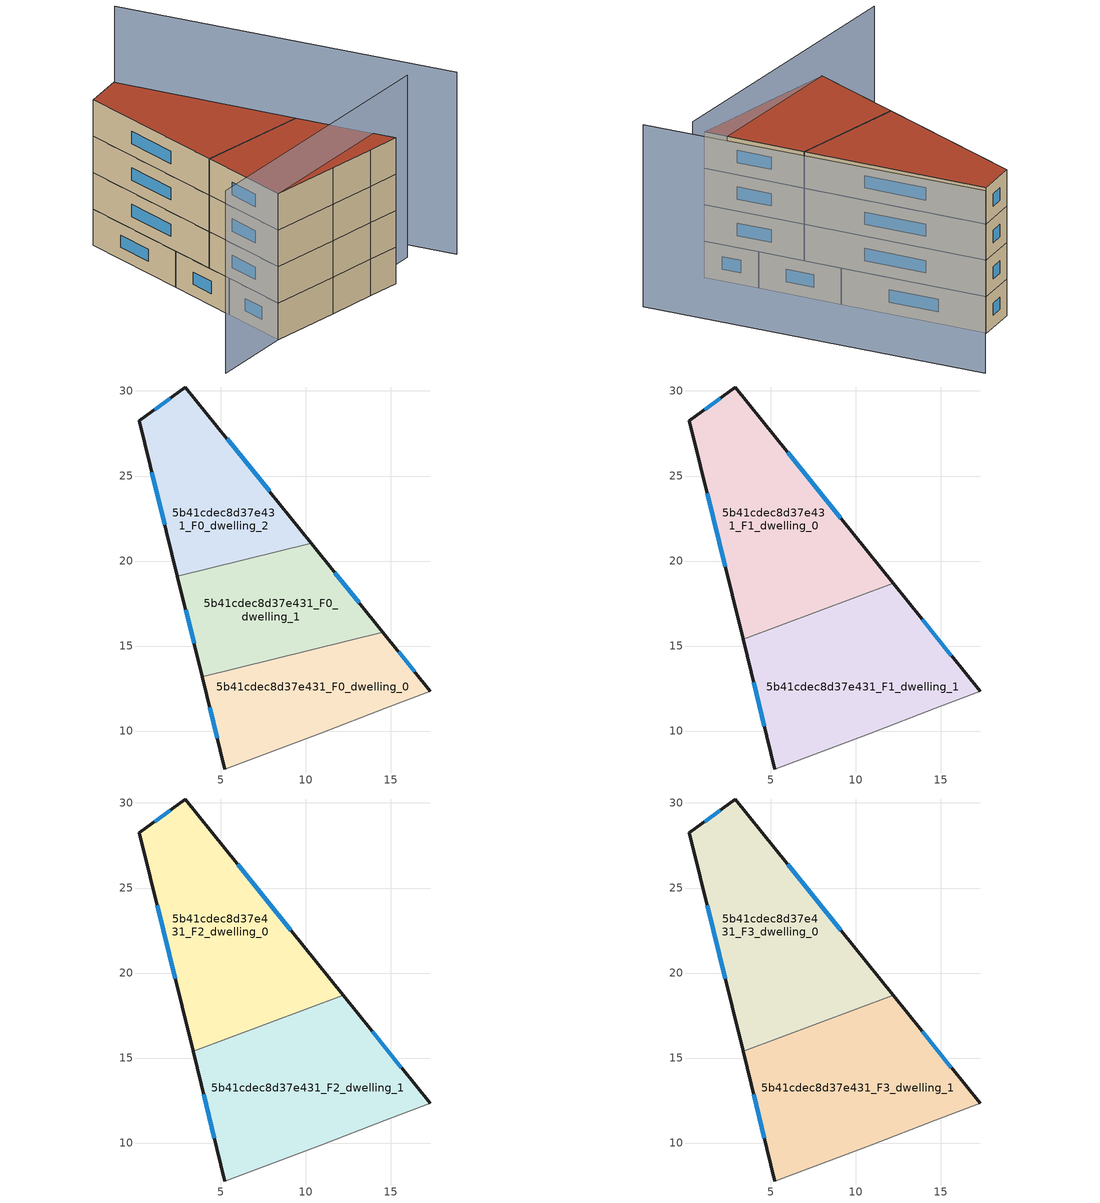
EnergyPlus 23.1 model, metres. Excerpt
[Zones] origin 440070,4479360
5b41cdec8d37e431_F0_dwelling_0
 floor ground (EU_floor_Construction): 14.54,15.81 17.33,12.33 14.7,11.35 10.89,9.88 5.26,7.77 3.92,13.19 z0
 wall outside (EU_wall_Construction): 3.92,13.19 5.26,7.77 / 17.33,12.33 14.54,15.81 z0:3
 wall to 5b41cdec8d37e431_F0_dwelling_1 (EU_wall_Construction): 14.54,15.81 3.92,13.19 z0:3
 wall adiabatic (EU_wall_Construction): 5.26,7.77 10.89,9.88 14.7,11.35 17.33,12.33 z0:3
 window (EU_Window_Construction): 4.36,11.4 4.82,9.57 / 16.41,13.49 15.47,14.66 z0.99:2.01
5b41cdec8d37e431_F0_dwelling_1
 floor ground (EU_floor_Construction): 10.33,21.04 14.54,15.81 3.92,13.19 2.47,19.11 z0
 wall outside (EU_wall_Construction): 14.54,15.81 10.33,21.04 / 2.47,19.11 3.92,13.19 z0:3
 wall to 5b41cdec8d37e431_F0_dwelling_2 (EU_wall_Construction): 10.33,21.04 2.47,19.11 z0:3
 window (EU_Window_Construction): 13.15,17.54 11.73,19.31 / 2.95,17.15 3.44,15.15 z0.99:2.01
5b41cdec8d37e431_F0_dwelling_2
 floor ground (EU_floor_Construction): 2.94,30.23 10.33,21.04 2.47,19.11 0.22,28.25 z0
 wall outside (EU_wall_Construction): 10.33,21.04 2.94,30.23 0.22,28.25 2.47,19.11 z0:3
 window (EU_Window_Construction): 2.03,29.58 1.12,28.9 / 7.88,24.09 5.39,27.19 / 0.96,25.22 1.72,22.14 z0.99:2.01
5b41cdec8d37e431_F1_dwelling_0
 floor to 5b41cdec8d37e431_F0_dwelling_2 (EU_floor_Construction): 2.94,30.23 10.33,21.04 2.47,19.11 0.22,28.25 z3
 floor to 5b41cdec8d37e431_F0_dwelling_1 (EU_floor_Construction): 10.33,21.04 12.22,18.7 3.38,15.39 2.47,19.11 z3
 wall outside (EU_wall_Construction): 12.22,18.7 2.94,30.23 0.22,28.25 3.38,15.39 z3:6
 wall to 5b41cdec8d37e431_F1_dwelling_1 (EU_wall_Construction): 3.38,15.39 12.22,18.7 z3:6
 window (EU_Window_Construction): 1.27,23.98 2.33,19.65 / 2.03,29.58 1.12,28.9 / 9.14,22.52 6.01,26.41 z3.99:5.01
5b41cdec8d37e431_F1_dwelling_1
 floor to 5b41cdec8d37e431_F0_dwelling_0 (EU_floor_Construction): 14.54,15.81 17.33,12.33 14.7,11.35 10.89,9.88 5.26,7.77 3.92,13.19 z3
 floor to 5b41cdec8d37e431_F0_dwelling_1 (EU_floor_Construction): 12.22,18.7 14.54,15.81 3.92,13.19 3.38,15.39 z3
 wall outside (EU_wall_Construction): 3.38,15.39 5.26,7.77 / 17.33,12.33 12.22,18.7 z3:6
 wall adiabatic (EU_wall_Construction): 5.26,7.77 10.89,9.88 14.7,11.35 17.33,12.33 z3:6
 window (EU_Window_Construction): 4,12.86 4.64,10.3 / 15.64,14.44 13.91,16.59 z3.99:5.01
5b41cdec8d37e431_F2_dwelling_0
 floor to 5b41cdec8d37e431_F1_dwelling_0 (EU_floor_Construction): 2.94,30.23 12.22,18.7 3.38,15.39 0.22,28.25 z6
 wall outside (EU_wall_Construction): 12.22,18.7 2.94,30.23 0.22,28.25 3.38,15.39 z6:9
 wall to 5b41cdec8d37e431_F2_dwelling_1 (EU_wall_Construction): 3.38,15.39 12.22,18.7 z6:9
 window (EU_Window_Construction): 1.27,23.98 2.33,19.65 / 2.03,29.58 1.12,28.9 / 9.14,22.52 6.01,26.41 z6.99:8.01
5b41cdec8d37e431_F2_dwelling_1
 floor to 5b41cdec8d37e431_F1_dwelling_1 (EU_floor_Construction): 12.22,18.7 17.33,12.33 14.7,11.35 10.89,9.88 5.26,7.77 3.38,15.39 z6
 wall outside (EU_wall_Construction): 3.38,15.39 5.26,7.77 / 17.33,12.33 12.22,18.7 z6:9
 wall adiabatic (EU_wall_Construction): 5.26,7.77 10.89,9.88 14.7,11.35 17.33,12.33 z6:9
 window (EU_Window_Construction): 4,12.86 4.64,10.3 / 15.64,14.44 13.91,16.59 z6.99:8.01
5b41cdec8d37e431_F3_dwelling_0
 floor to 5b41cdec8d37e431_F2_dwelling_0 (EU_floor_Construction): 2.94,30.23 12.22,18.7 3.38,15.39 0.22,28.25 z9
 wall outside (EU_wall_Construction): 12.22,18.7 2.94,30.23 0.22,28.25 3.38,15.39 z9:12
 wall to 5b41cdec8d37e431_F3_dwelling_1 (EU_wall_Construction): 3.38,15.39 12.22,18.7 z9:12
 window (EU_Window_Construction): 1.27,23.98 2.33,19.65 / 2.03,29.58 1.12,28.9 / 9.14,22.52 6.01,26.41 z9.99:11.01
 roof outside (EU_roof_Construction): 12.22,18.7 2.94,30.23 0.22,28.25 3.38,15.39 z12
5b41cdec8d37e431_F3_dwelling_1
 floor to 5b41cdec8d37e431_F2_dwelling_1 (EU_floor_Construction): 12.22,18.7 17.33,12.33 14.7,11.35 10.89,9.88 5.26,7.77 3.38,15.39 z9
 wall outside (EU_wall_Construction): 3.38,15.39 5.26,7.77 / 17.33,12.33 12.22,18.7 z9:12
 wall adiabatic (EU_wall_Construction): 5.26,7.77 10.89,9.88 14.7,11.35 17.33,12.33 z9:12
 window (EU_Window_Construction): 4,12.86 4.64,10.3 / 15.64,14.44 13.91,16.59 z9.99:11.01
 roof outside (EU_roof_Construction): 14.7,11.35 17.33,12.33 12.22,18.7 3.38,15.39 5.26,7.77 10.89,9.88 z12
shading: -0.79,4.43 20.08,15.97 / 23.61,14.75 6.04,36.24 z0:15
[Building]
EU S2 Campaign: North Axis=0; Terrain=City; Solar Distribution=FullExterior
[Site:Location]
Madrid: Latitude=40.5; Longitude=-3.5; Time Zone=1; Elevation=609
[SizingPeriod:WeatherFileDays]
AnnualSizingPeriod: Begin Month=1; Begin Day of Month=1; End Month=12; End Day of Month=31; Day of Week for Start Day=Monday; Use Weather File Daylight Saving Period=No; Use Weather File Rain and Snow Indicators=No
[MATERIAL]
EU_InternalMass_Material: Roughness=MediumRough; Thickness=0.1; Conductivity=1; Density=1800; Specific Heat=900; Thermal Absorptance=0.9; Solar Absorptance=0.7; Visible Absorptance=0.7
[MATERIAL:NOMASS] Roughness=MediumRough; Thermal Absorptance=0.9; Solar Absorptance=0.7; Visible Absorptance=0.7
Name | Thermal Resistance
EU_wall_NoMass | 0.609216
EU_roof_NoMass | 0.513268
EU_floor_NoMass | 0.568163
[WINDOWMATERIAL:SIMPLEGLAZINGSYSTEM]
EU_Window_SimpleGlazing: UFactor=5.50606; Solar Heat Gain Coefficient=0.85; Visible Transmittance=0.85
[CONSTRUCTION]
EU_wall_Construction: EU_wall_NoMass
EU_roof_Construction: EU_roof_NoMass
EU_floor_Construction: EU_floor_NoMass
EU_InternalMass_Construction: EU_InternalMass_Material
EU_Window_Construction: EU_Window_SimpleGlazing
[ZONE] Type=1; Multiplier=1; Ceiling Height=autocalculate; Floor Area=autocalculate; Part of Total Floor Area=Yes
Name | Volume
5b41cdec8d37e431_F0_dwelling_0 | 173.885
5b41cdec8d37e431_F1_dwelling_0; 5b41cdec8d37e431_F2_dwelling_0; 5b41cdec8d37e431_F3_dwelling_0 | 260.804
5b41cdec8d37e431_F0_dwelling_1 | 173.875
5b41cdec8d37e431_F1_dwelling_1; 5b41cdec8d37e431_F2_dwelling_1; 5b41cdec8d37e431_F3_dwelling_1 | 260.801
5b41cdec8d37e431_F0_dwelling_2 | 173.886
[INTERNALMASS] Construction=EU_InternalMass_Construction
Name | Zone or ZoneList | Surface Area
5b41cdec8d37e431_F0_dwelling_0_EU_InternalMass | 5b41cdec8d37e431_F0_dwelling_0 | 57.9615
5b41cdec8d37e431_F0_dwelling_1_EU_InternalMass | 5b41cdec8d37e431_F0_dwelling_1 | 57.9583
5b41cdec8d37e431_F0_dwelling_2_EU_InternalMass | 5b41cdec8d37e431_F0_dwelling_2 | 57.9619
5b41cdec8d37e431_F1_dwelling_0_EU_InternalMass | 5b41cdec8d37e431_F1_dwelling_0 | 86.9348
5b41cdec8d37e431_F1_dwelling_1_EU_InternalMass | 5b41cdec8d37e431_F1_dwelling_1 | 86.9337
5b41cdec8d37e431_F2_dwelling_0_EU_InternalMass | 5b41cdec8d37e431_F2_dwelling_0 | 86.9348
5b41cdec8d37e431_F2_dwelling_1_EU_InternalMass | 5b41cdec8d37e431_F2_dwelling_1 | 86.9337
5b41cdec8d37e431_F3_dwelling_0_EU_InternalMass | 5b41cdec8d37e431_F3_dwelling_0 | 86.9348
5b41cdec8d37e431_F3_dwelling_1_EU_InternalMass | 5b41cdec8d37e431_F3_dwelling_1 | 86.9337
[OTHEREQUIPMENT] Fuel Type=Electricity; Design Level Calculation Method=Watts/Area; Power per Zone Floor Area=1; Fraction Latent=0; Fraction Radiant=0; Fraction Lost=0; Carbon Dioxide Generation Rate=0; EndUse Subcategory=EU_Step8_InternalGains
Name | Zone or ZoneList or Space or SpaceList | Schedule
EU_Step8_InternalGain_5b41cdec8d37e431_F0_dwelling_0_f000 | 5b41cdec8d37e431_F0_dwelling_0 | EU_Step8_GainSchedule_5b41cdec8d37e431_F0_dwelling_0_f000
EU_Step8_InternalGain_5b41cdec8d37e431_F0_dwelling_1_f000 | 5b41cdec8d37e431_F0_dwelling_1 | EU_Step8_GainSchedule_5b41cdec8d37e431_F0_dwelling_1_f000
EU_Step8_InternalGain_5b41cdec8d37e431_F0_dwelling_2_f000 | 5b41cdec8d37e431_F0_dwelling_2 | EU_Step8_GainSchedule_5b41cdec8d37e431_F0_dwelling_2_f000
EU_Step8_InternalGain_5b41cdec8d37e431_F1_dwelling_0_f000 | 5b41cdec8d37e431_F1_dwelling_0 | EU_Step8_GainSchedule_5b41cdec8d37e431_F1_dwelling_0_f000
EU_Step8_InternalGain_5b41cdec8d37e431_F1_dwelling_1_f000 | 5b41cdec8d37e431_F1_dwelling_1 | EU_Step8_GainSchedule_5b41cdec8d37e431_F1_dwelling_1_f000
EU_Step8_InternalGain_5b41cdec8d37e431_F2_dwelling_0_f000 | 5b41cdec8d37e431_F2_dwelling_0 | EU_Step8_GainSchedule_5b41cdec8d37e431_F2_dwelling_0_f000
EU_Step8_InternalGain_5b41cdec8d37e431_F2_dwelling_1_f000 | 5b41cdec8d37e431_F2_dwelling_1 | EU_Step8_GainSchedule_5b41cdec8d37e431_F2_dwelling_1_f000
EU_Step8_InternalGain_5b41cdec8d37e431_F3_dwelling_0_f000 | 5b41cdec8d37e431_F3_dwelling_0 | EU_Step8_GainSchedule_5b41cdec8d37e431_F3_dwelling_0_f000
EU_Step8_InternalGain_5b41cdec8d37e431_F3_dwelling_1_f000 | 5b41cdec8d37e431_F3_dwelling_1 | EU_Step8_GainSchedule_5b41cdec8d37e431_F3_dwelling_1_f000
[ZONEVENTILATION:DESIGNFLOWRATE] Schedule=EU_AlwaysOn; Design Flow Rate Calculation Method=AirChanges/Hour; Air Changes per Hour=0.752966; Ventilation Type=Natural; Fan Pressure Rise=0; Fan Total Efficiency=1; Constant Term Coefficient=1; Temperature Term Coefficient=0; Velocity Term Coefficient=0; Velocity Squared Term Coefficient=0; Minimum Indoor Temperature=-100; Maximum Indoor Temperature=100; Delta Temperature=-100; Minimum Outdoor Temperature=-100; Maximum Outdoor Temperature=100; Maximum Wind Speed=40
Name | Zone or ZoneList or Space or SpaceList
EU_ConstantAir_5b41cdec8d37e431_F0_dwelling_0 | 5b41cdec8d37e431_F0_dwelling_0
EU_ConstantAir_5b41cdec8d37e431_F0_dwelling_1 | 5b41cdec8d37e431_F0_dwelling_1
EU_ConstantAir_5b41cdec8d37e431_F0_dwelling_2 | 5b41cdec8d37e431_F0_dwelling_2
EU_ConstantAir_5b41cdec8d37e431_F1_dwelling_0 | 5b41cdec8d37e431_F1_dwelling_0
EU_ConstantAir_5b41cdec8d37e431_F1_dwelling_1 | 5b41cdec8d37e431_F1_dwelling_1
EU_ConstantAir_5b41cdec8d37e431_F2_dwelling_0 | 5b41cdec8d37e431_F2_dwelling_0
EU_ConstantAir_5b41cdec8d37e431_F2_dwelling_1 | 5b41cdec8d37e431_F2_dwelling_1
EU_ConstantAir_5b41cdec8d37e431_F3_dwelling_0 | 5b41cdec8d37e431_F3_dwelling_0
EU_ConstantAir_5b41cdec8d37e431_F3_dwelling_1 | 5b41cdec8d37e431_F3_dwelling_1
[HVACTEMPLATE:THERMOSTAT] Constant Heating Setpoint=20; Constant Cooling Setpoint=50
EU_HeatOnly_5b41cdec8d37e431_F0_dwelling_0; EU_HeatOnly_5b41cdec8d37e431_F0_dwelling_1; EU_HeatOnly_5b41cdec8d37e431_F0_dwelling_2; EU_HeatOnly_5b41cdec8d37e431_F1_dwelling_0; EU_HeatOnly_5b41cdec8d37e431_F1_dwelling_1; EU_HeatOnly_5b41cdec8d37e431_F2_dwelling_0; EU_HeatOnly_5b41cdec8d37e431_F2_dwelling_1; EU_HeatOnly_5b41cdec8d37e431_F3_dwelling_0; EU_HeatOnly_5b41cdec8d37e431_F3_dwelling_1
[HVACTEMPLATE:ZONE:IDEALLOADSAIRSYSTEM] System Availability Schedule=EU_AlwaysOn; Maximum Heating Supply Air Temperature=50; Minimum Cooling Supply Air Temperature=13; Maximum Heating Supply Air Humidity Ratio=0.0156; Minimum Cooling Supply Air Humidity Ratio=0.0077; Heating Limit=NoLimit; Cooling Limit=NoLimit; Heating Availability Schedule=EU_AlwaysOn; Cooling Availability Schedule=EU_CoolingOff; Dehumidification Control Type=ConstantSensibleHeatRatio; Cooling Sensible Heat Ratio=0.7; Dehumidification Setpoint=60; Humidification Control Type=None; Humidification Setpoint=30; Outdoor Air Method=None; Outdoor Air Flow Rate per Person=0.00944; Outdoor Air Flow Rate per Zone Floor Area=0; Outdoor Air Flow Rate per Zone=0; Demand Controlled Ventilation Type=None; Outdoor Air Economizer Type=NoEconomizer; Heat Recovery Type=None; Sensible Heat Recovery Effectiveness=0.7; Latent Heat Recovery Effectiveness=0.65
Name | Template Thermostat
5b41cdec8d37e431_F0_dwelling_0 | EU_HeatOnly_5b41cdec8d37e431_F0_dwelling_0
5b41cdec8d37e431_F0_dwelling_1 | EU_HeatOnly_5b41cdec8d37e431_F0_dwelling_1
5b41cdec8d37e431_F0_dwelling_2 | EU_HeatOnly_5b41cdec8d37e431_F0_dwelling_2
5b41cdec8d37e431_F1_dwelling_0 | EU_HeatOnly_5b41cdec8d37e431_F1_dwelling_0
5b41cdec8d37e431_F1_dwelling_1 | EU_HeatOnly_5b41cdec8d37e431_F1_dwelling_1
5b41cdec8d37e431_F2_dwelling_0 | EU_HeatOnly_5b41cdec8d37e431_F2_dwelling_0
5b41cdec8d37e431_F2_dwelling_1 | EU_HeatOnly_5b41cdec8d37e431_F2_dwelling_1
5b41cdec8d37e431_F3_dwelling_0 | EU_HeatOnly_5b41cdec8d37e431_F3_dwelling_0
5b41cdec8d37e431_F3_dwelling_1 | EU_HeatOnly_5b41cdec8d37e431_F3_dwelling_1
[SIZING:ZONE] Zone Cooling Design Supply Air Temperature Input Method=SupplyAirTemperature; Zone Cooling Design Supply Air Temperature=13; Zone Heating Design Supply Air Temperature Input Method=SupplyAirTemperature; Zone Heating Design Supply Air Temperature=50; Zone Cooling Design Supply Air Humidity Ratio=0.008; Zone Heating Design Supply Air Humidity Ratio=0.008; Cooling Design Air Flow Method=DesignDay; Cooling Design Air Flow Rate=0; Cooling Minimum Air Flow per Zone Floor Area=0.000762; Cooling Minimum Air Flow=0; Cooling Minimum Air Flow Fraction=0.2; Heating Design Air Flow Method=DesignDay; Heating Design Air Flow Rate=0; Heating Maximum Air Flow per Zone Floor Area=0.002032; Heating Maximum Air Flow=0.141576; Heating Maximum Air Flow Fraction=0.3; Account for Dedicated Outdoor Air System=No; Dedicated Outdoor Air System Control Strategy=NeutralSupplyAir; Dedicated Outdoor Air Low Setpoint Temperature for Design=autosize; Dedicated Outdoor Air High Setpoint Temperature for Design=autosize; Zone Load Sizing Method=Sensible Load Only No Latent Load; Zone Latent Cooling Design Supply Air Humidity Ratio Input Method=HumidityRatioDifference; Zone Cooling Design Supply Air Humidity Ratio Difference=0.005; Zone Latent Heating Design Supply Air Humidity Ratio Input Method=HumidityRatioDifference; Zone Humidification Design Supply Air Humidity Ratio Difference=0.005
5b41cdec8d37e431_F0_dwelling_0; 5b41cdec8d37e431_F0_dwelling_1; 5b41cdec8d37e431_F0_dwelling_2; 5b41cdec8d37e431_F1_dwelling_0; 5b41cdec8d37e431_F1_dwelling_1; 5b41cdec8d37e431_F2_dwelling_0; 5b41cdec8d37e431_F2_dwelling_1; 5b41cdec8d37e431_F3_dwelling_0; 5b41cdec8d37e431_F3_dwelling_1
[SCHEDULE:CONSTANT]
Name | Hourly Value
EU_AlwaysOn | 1
EU_CoolingOff | 0
[SCHEDULE:FILE] Column Number=1; Rows to Skip at Top=0; Number of Hours of Data=8760; Column Separator=Comma; Interpolate to Timestep=No; Minutes per Item=60; Adjust Schedule for Daylight Savings=Yes
Name | File
EU_Step8_GainSchedule_5b41cdec8d37e431_F0_dwelling_0_f000 | ../../schedules/5b41cdec8d37e431/5b41cdec8d37e431_F0_dwelling_0_f000_gain.csv
EU_Step8_GainSchedule_5b41cdec8d37e431_F0_dwelling_1_f000 | ../../schedules/5b41cdec8d37e431/5b41cdec8d37e431_F0_dwelling_1_f000_gain.csv
EU_Step8_GainSchedule_5b41cdec8d37e431_F0_dwelling_2_f000 | ../../schedules/5b41cdec8d37e431/5b41cdec8d37e431_F0_dwelling_2_f000_gain.csv
EU_Step8_GainSchedule_5b41cdec8d37e431_F1_dwelling_0_f000 | ../../schedules/5b41cdec8d37e431/5b41cdec8d37e431_F1_dwelling_0_f000_gain.csv
EU_Step8_GainSchedule_5b41cdec8d37e431_F1_dwelling_1_f000 | ../../schedules/5b41cdec8d37e431/5b41cdec8d37e431_F1_dwelling_1_f000_gain.csv
EU_Step8_GainSchedule_5b41cdec8d37e431_F2_dwelling_0_f000 | ../../schedules/5b41cdec8d37e431/5b41cdec8d37e431_F2_dwelling_0_f000_gain.csv
EU_Step8_GainSchedule_5b41cdec8d37e431_F2_dwelling_1_f000 | ../../schedules/5b41cdec8d37e431/5b41cdec8d37e431_F2_dwelling_1_f000_gain.csv
EU_Step8_GainSchedule_5b41cdec8d37e431_F3_dwelling_0_f000 | ../../schedules/5b41cdec8d37e431/5b41cdec8d37e431_F3_dwelling_0_f000_gain.csv
EU_Step8_GainSchedule_5b41cdec8d37e431_F3_dwelling_1_f000 | ../../schedules/5b41cdec8d37e431/5b41cdec8d37e431_F3_dwelling_1_f000_gain.csv
